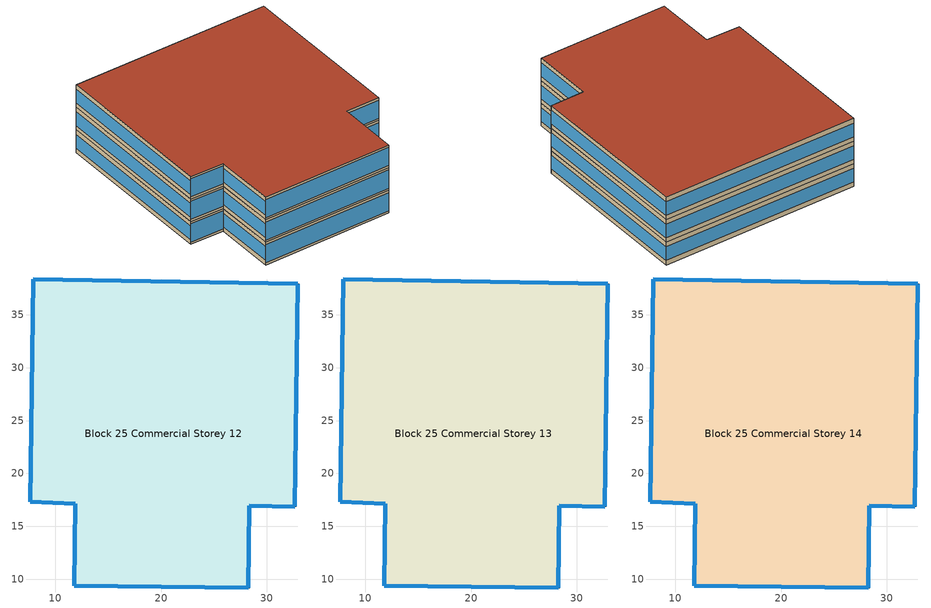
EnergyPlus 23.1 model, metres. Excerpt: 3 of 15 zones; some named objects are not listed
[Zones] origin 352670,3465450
Block 25 Commercial Storey 12
 floor outside (Project Floor): 32.93,37.92 32.64,16.86 28.36,16.92 28.25,9.16 11.78,9.39 11.89,17.15 7.61,17.32 7.91,38.38 z36
 wall outside (Project Wall): 7.61,17.32 11.89,17.15 11.78,9.39 28.25,9.16 28.36,16.92 32.64,16.86 32.93,37.92 7.91,38.38 7.61,17.32 z36:39
 window (Commercial_south_window_construction): 7.61,17.32 11.89,17.15 / 11.79,9.39 28.24,9.16 / 28.36,16.92 32.64,16.86 z36.3:38.7
 window (Commercial_west_window_construction): 11.89,17.15 11.78,9.39 / 7.91,38.37 7.61,17.33 z36.6:38.4
 window (Commercial_east_window_construction): 28.25,9.16 28.36,16.91 / 32.64,16.87 32.93,37.91 z36.6:38.4
 window (Commercial_north_window_construction): 32.92,37.92 7.92,38.38 z36.6:38.4
 roof outside (Project Ceiling): 28.25,9.16 28.36,16.92 32.64,16.86 32.93,37.92 7.91,38.38 7.61,17.32 11.89,17.15 11.78,9.39 z39
Block 25 Commercial Storey 13
 floor outside (Project Floor): 32.93,37.92 32.64,16.86 28.36,16.92 28.25,9.16 11.78,9.39 11.89,17.15 7.61,17.32 7.91,38.38 z39
 wall outside (Project Wall): 7.61,17.32 11.89,17.15 11.78,9.39 28.25,9.16 28.36,16.92 32.64,16.86 32.93,37.92 7.91,38.38 7.61,17.32 z39:42
 window (Commercial_south_window_construction): 7.61,17.32 11.89,17.15 / 11.79,9.39 28.24,9.16 / 28.36,16.92 32.64,16.86 z39.3:41.7
 window (Commercial_west_window_construction): 11.89,17.15 11.78,9.39 / 7.91,38.37 7.61,17.33 z39.6:41.4
 window (Commercial_east_window_construction): 28.25,9.16 28.36,16.91 / 32.64,16.87 32.93,37.91 z39.6:41.4
 window (Commercial_north_window_construction): 32.92,37.92 7.92,38.38 z39.6:41.4
 roof outside (Project Ceiling): 28.25,9.16 28.36,16.92 32.64,16.86 32.93,37.92 7.91,38.38 7.61,17.32 11.89,17.15 11.78,9.39 z42
Block 25 Commercial Storey 14
 floor outside (Project Floor): 32.93,37.92 32.64,16.86 28.36,16.92 28.25,9.16 11.78,9.39 11.89,17.15 7.61,17.32 7.91,38.38 z42
 wall outside (Project Wall): 7.61,17.32 11.89,17.15 11.78,9.39 28.25,9.16 28.36,16.92 32.64,16.86 32.93,37.92 7.91,38.38 7.61,17.32 z42:45
 window (Commercial_south_window_construction): 7.61,17.32 11.89,17.15 / 11.79,9.39 28.24,9.16 / 28.36,16.92 32.64,16.86 z42.3:44.7
 window (Commercial_west_window_construction): 11.89,17.15 11.78,9.39 / 7.91,38.37 7.61,17.33 z42.6:44.4
 window (Commercial_east_window_construction): 28.25,9.16 28.36,16.91 / 32.64,16.87 32.93,37.91 z42.6:44.4
 window (Commercial_north_window_construction): 32.92,37.92 7.92,38.38 z42.6:44.4
 roof outside (Project Flat Roof): 28.25,9.16 28.36,16.92 32.64,16.86 32.93,37.92 7.91,38.38 7.61,17.32 11.89,17.15 11.78,9.39 z45
[Building]
Building_1: North Axis=0; Terrain=City; Loads Convergence Tolerance Value=0.04; Temperature Convergence Tolerance Value=0.4; Solar Distribution=FullExterior; Maximum Number of Warmup Days=25; Minimum Number of Warmup Days=6
[Site:Location]
CHN Design_Conditions: Latitude=30; Longitude=114; Time Zone=8; Elevation=12
[SIZINGPERIOD:DESIGNDAY] Day of Month=21; DryBulb Temperature Range Modifier Type=DefaultMultipliers; Humidity Condition Type=Wetbulb; Barometric Pressure=101181; Rain Indicator=No; Snow Indicator=No; Daylight Saving Time Indicator=No; Sky Clearness=0; Begin Environment Reset Mode=FullResetAtBeginEnvironment
Name | Month | Day Type | Maximum DryBulb Temperature | Daily DryBulb Temperature Range | Wetbulb or DewPoint at Maximum DryBulb | Wind Speed | Wind Direction | Solar Model Indicator | ASHRAE Clear Sky Optical Depth for Beam Irradiance taub | ASHRAE Clear Sky Optical Depth for Diffuse Irradiance taud
Ann Htg 99.6% Condns DB | 1 | WinterDesignDay | -10 | 0 | -4.8 | 1 | 340 | ASHRAEClearSky | 0 | 0
Ann Clg .4% Condns DB=>MWB | 7 | SummerDesignDay | 40 | 6.6 | 27.1 | 3.5 | 220 | ASHRAETau | 0.781 | 1.413
[MATERIAL]
DefaultMaterial: Roughness=Rough; Thickness=0.1; Conductivity=0.1; Density=1000; Specific Heat=1000; Thermal Absorptance=0.9; Solar Absorptance=0.7; Visible Absorptance=0.7
[WINDOWMATERIAL:SIMPLEGLAZINGSYSTEM] UFactor=3; Visible Transmittance=0.6
Name | Solar Heat Gain Coefficient
Commercial_east_window; Commercial_south_window; Commercial_west_window | 0.3
Commercial_north_window | 0.35
[CONSTRUCTION]
Project Wall; Project Floor; Project Flat Roof; Project Ceiling: DefaultMaterial
Commercial_east_window_construction: Commercial_east_window
Commercial_south_window_construction: Commercial_south_window
Commercial_west_window_construction: Commercial_west_window
Commercial_north_window_construction: Commercial_north_window
[SPACE] Ceiling Height=autocalculate; Volume=autocalculate; Floor Area=autocalculate; Space Type=Commercial
Name | Zone
Block 25 Commercial Storey 12_space | Block 25 Commercial Storey 12
Block 25 Commercial Storey 13_space | Block 25 Commercial Storey 13
Block 25 Commercial Storey 14_space | Block 25 Commercial Storey 14
[SPACELIST]
Commercial: Block 25 Commercial Storey 0_space, Block 25 Commercial Storey 1_space, Block 25 Commercial Storey 2_space, Block 25 Commercial Storey 3_space, Block 25 Commercial Storey 4_space, Block 25 Commercial Storey 5_space, Block 25 Commercial Storey 6_space, Block 25 Commercial Storey 7_space, Block 25 Commercial Storey 8_space, Block 25 Commercial Storey 9_space, Block 25 Commercial Storey 10_space, Block 25 Commercial Storey 11_space, Block 25 Commercial Storey 12_space, Block 25 Commercial Storey 13_space, Block 25 Commercial Storey 14_space
[ZONE] Type=1; Multiplier=1; Ceiling Height=autocalculate; Volume=autocalculate; Floor Area=autocalculate; Part of Total Floor Area=Yes
Block 25 Commercial Storey 12; Block 25 Commercial Storey 13; Block 25 Commercial Storey 14
[PEOPLE]
People_for_commercial: Zone or ZoneList or Space or SpaceList=Commercial; Number of People Schedule=SeasonalSchedule_Schedule_commerical_people; Number of People Calculation Method=People/Area; People per Floor Area=0.125; Fraction Radiant=0.3; Sensible Heat Fraction=autocalculate; Activity Level Schedule=SeasonalSchedule_Schedule_commerical_activity; Carbon Dioxide Generation Rate=3.82e-08; Enable ASHRAE 55 Comfort Warnings=No; Mean Radiant Temperature Calculation Type=ZoneAveraged; Clothing Insulation Calculation Method=ClothingInsulationSchedule; Cold Stress Temperature Threshold=15.56; Heat Stress Temperature Threshold=30
[LIGHTS]
Light_for_commercial: Zone or ZoneList or Space or SpaceList=Commercial; Schedule=SeasonalSchedule_commerical_lighting; Design Level Calculation Method=Watts/Area; Watts per Zone Floor Area=10; Return Air Fraction=0; Fraction Radiant=0.32; Fraction Visible=0.25; Fraction Replaceable=1; EndUse Subcategory=General; Return Air Fraction Calculated from Plenum Temperature=No; Return Air Fraction Function of Plenum Temperature Coefficient 1=0; Return Air Fraction Function of Plenum Temperature Coefficient 2=0
[ELECTRICEQUIPMENT]
Equipment_for_commercial: Zone or ZoneList or Space or SpaceList=Commercial; Schedule=SeasonalSchedule_Schedule_commerical_equipment; Design Level Calculation Method=Watts/Area; Watts per Zone Floor Area=13; Fraction Latent=0; Fraction Radiant=0; Fraction Lost=0; EndUse Subcategory=Electric Equipment
[DAYLIGHTING:CONTROLS] Illuminance Setpoint at Reference Point 1=500
Name | Zone or Space | Glare Calculation Daylighting Reference Point | Daylighting Reference Point 1
Dlight_Block 25 Commercial Storey 12 | Block 25 Commercial Storey 12 | Rpoint_Block 25 Commercial Storey 12 | Rpoint_Block 25 Commercial Storey 12
Dlight_Block 25 Commercial Storey 13 | Block 25 Commercial Storey 13 | Rpoint_Block 25 Commercial Storey 13 | Rpoint_Block 25 Commercial Storey 13
Dlight_Block 25 Commercial Storey 14 | Block 25 Commercial Storey 14 | Rpoint_Block 25 Commercial Storey 14 | Rpoint_Block 25 Commercial Storey 14
[HVACTEMPLATE:ZONE:IDEALLOADSAIRSYSTEM] Template Thermostat=Thermostat_for_commercial; Maximum Heating Supply Air Temperature=50; Minimum Cooling Supply Air Temperature=13; Maximum Heating Supply Air Humidity Ratio=0.0156; Minimum Cooling Supply Air Humidity Ratio=0.0077; Heating Limit=NoLimit; Cooling Limit=NoLimit; Dehumidification Control Type=ConstantSensibleHeatRatio; Cooling Sensible Heat Ratio=0.7; Dehumidification Setpoint=60; Humidification Control Type=None; Humidification Setpoint=30; Outdoor Air Method=DetailedSpecification; Outdoor Air Flow Rate per Person=0.00944; Outdoor Air Flow Rate per Zone Floor Area=0; Outdoor Air Flow Rate per Zone=0; Design Specification Outdoor Air Object=Ventilation_for_commercial; Demand Controlled Ventilation Type=None; Outdoor Air Economizer Type=NoEconomizer; Heat Recovery Type=None; Sensible Heat Recovery Effectiveness=0.7; Latent Heat Recovery Effectiveness=0.65
Block 25 Commercial Storey 12; Block 25 Commercial Storey 13; Block 25 Commercial Storey 14
[DESIGNSPECIFICATION:OUTDOORAIR]
Ventilation_for_commercial: Outdoor Air Method=Flow/Person; Outdoor Air Flow per Person=0.00833333; Outdoor Air Flow per Zone Floor Area=0; Outdoor Air Flow per Zone=0; Outdoor Air Flow Air Changes per Hour=0
[SCHEDULE:DAY:HOURLY]
Schedule_commerical_lighting_weekday_hourly; Schedule_commerical_lighting_holiday_hourly: 0.1, 0.1, 0.1, 0.1, 0.1, 0.1, 0.1, 0.5, 0.6, 0.6, 0.6, 0.6, 0.6, 0.6, 0.6, 0.6, 0.8, 0.9, 1, 1, 1, 0.1, 0.1, 0.1
Schedule_commerical_equipment_weekday_hourly; Schedule_commerical_equipment_holiday_hourly: 0.2, 0.2, 0.2, 0.2, 0.2, 0.2, 0.2, 0.3, 0.5, 1, 1, 1, 1, 1, 1, 1, 1, 1, 1, 0.8, 0.5, 0.2, 0.2, 0.2
Schedule_commerical_people_weekday_hourly: 0.1, 0.1, 0.1, 0.1, 0.1, 0.1, 0.1, 0.2, 0.5, 0.8, 0.8, 0.8, 0.8, 0.8, 0.8, 0.8, 0.8, 0.8, 0.8, 0.7, 0.5, 0.1, 0.1, 0.1
Schedule_commerical_people_holiday_hourly: 0.1, 0.1, 0.1, 0.1, 0.1, 0.1, 0.1, 0.2, 0.5, 0.8, 1, 1, 1, 1, 1, 1, 1, 0.8, 0.8, 0.7, 0.5, 0.1, 0.1, 0.1
Schedule_commerical_activity_weekday_hourly; Schedule_commerical_activity_holiday_hourly: 207, 207, 207, 207, 207, 207, 207, 207, 207, 207, 207, 207, 207, 207, 207, 207, 207, 207, 207, 207, 207, 207, 207, 207
[SCHEDULE:WEEK:DAILY]
Schedule_commerical_lighting_weekly: Schedule_commerical_lighting_holiday_hourly, Schedule_commerical_lighting_weekday_hourly, Schedule_commerical_lighting_weekday_hourly, Schedule_commerical_lighting_weekday_hourly, Schedule_commerical_lighting_weekday_hourly, Schedule_commerical_lighting_weekday_hourly, Schedule_commerical_lighting_holiday_hourly, Schedule_commerical_lighting_holiday_hourly, Schedule_commerical_lighting_weekday_hourly, Schedule_commerical_lighting_weekday_hourly, Schedule_commerical_lighting_holiday_hourly, Schedule_commerical_lighting_holiday_hourly
Schedule_commerical_equipment_weekly: Schedule_commerical_equipment_holiday_hourly, Schedule_commerical_equipment_weekday_hourly, Schedule_commerical_equipment_weekday_hourly, Schedule_commerical_equipment_weekday_hourly, Schedule_commerical_equipment_weekday_hourly, Schedule_commerical_equipment_weekday_hourly, Schedule_commerical_equipment_holiday_hourly, Schedule_commerical_equipment_holiday_hourly, Schedule_commerical_equipment_weekday_hourly, Schedule_commerical_equipment_weekday_hourly, Schedule_commerical_equipment_holiday_hourly, Schedule_commerical_equipment_holiday_hourly
Schedule_commerical_people_weekly: Schedule_commerical_people_holiday_hourly, Schedule_commerical_people_weekday_hourly, Schedule_commerical_people_weekday_hourly, Schedule_commerical_people_weekday_hourly, Schedule_commerical_people_weekday_hourly, Schedule_commerical_people_weekday_hourly, Schedule_commerical_people_holiday_hourly, Schedule_commerical_people_holiday_hourly, Schedule_commerical_people_weekday_hourly, Schedule_commerical_people_weekday_hourly, Schedule_commerical_people_holiday_hourly, Schedule_commerical_people_holiday_hourly
Schedule_commerical_activity_weekly: Schedule_commerical_activity_holiday_hourly, Schedule_commerical_activity_weekday_hourly, Schedule_commerical_activity_weekday_hourly, Schedule_commerical_activity_weekday_hourly, Schedule_commerical_activity_weekday_hourly, Schedule_commerical_activity_weekday_hourly, Schedule_commerical_activity_holiday_hourly, Schedule_commerical_activity_holiday_hourly, Schedule_commerical_activity_weekday_hourly, Schedule_commerical_activity_weekday_hourly, Schedule_commerical_activity_holiday_hourly, Schedule_commerical_activity_holiday_hourly
[SCHEDULE:YEAR]
SeasonalSchedule_commerical_lighting: Schedule_commerical_lighting_weekly, 1, 1, 12, 31
SeasonalSchedule_Schedule_commerical_equipment: Schedule_commerical_equipment_weekly, 1, 1, 12, 31
SeasonalSchedule_Schedule_commerical_people: Schedule_commerical_people_weekly, 1, 1, 12, 31
SeasonalSchedule_Schedule_commerical_activity: Schedule_commerical_activity_weekly, 1, 1, 12, 31
